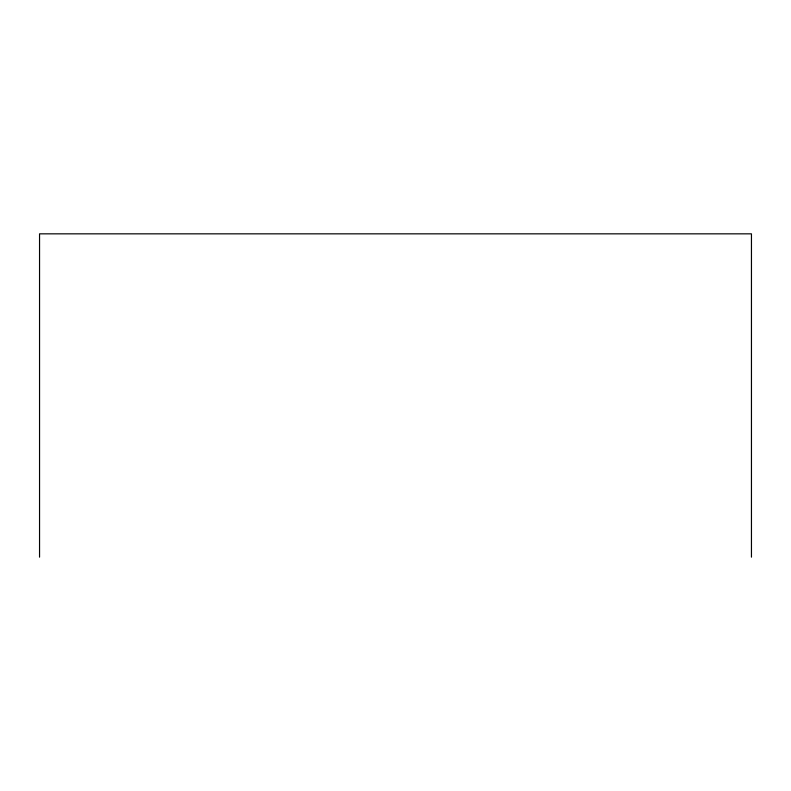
<?xml version="1.0" encoding="UTF-8"?>
<svg xmlns="http://www.w3.org/2000/svg" width="791" height="791" viewBox="0 0 791 791"><rect width="100%" height="100%" fill="white"/><g stroke="black" fill="none" stroke-linecap="round" stroke-linejoin="round"><path stroke-width="1.19" d="M751.45 557.161L751.45 233.839L39.55 233.839L39.55 557.161"/></g></svg>
